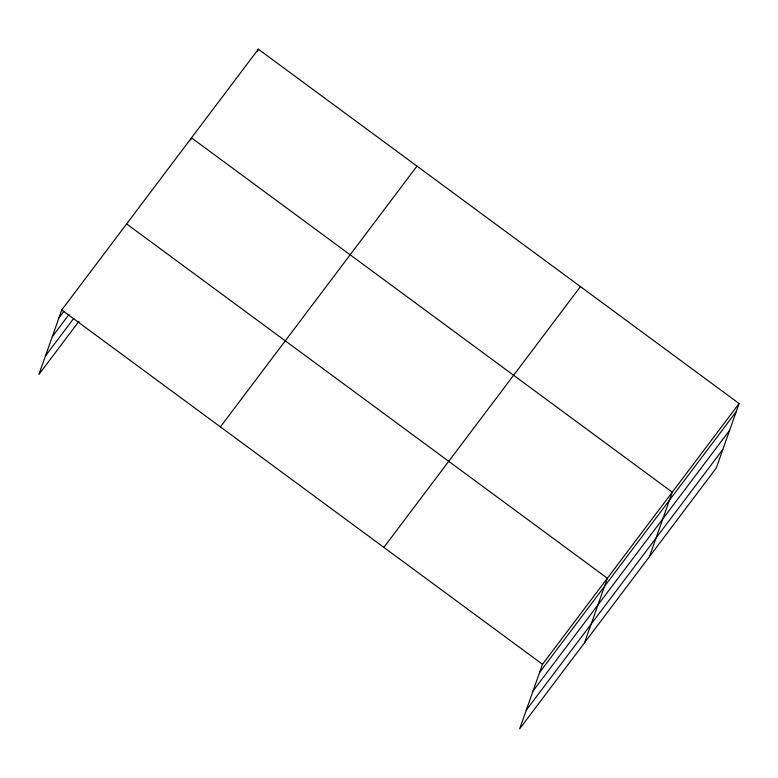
<?xml version="1.0" encoding="UTF-8"?>
<svg xmlns="http://www.w3.org/2000/svg" width="778" height="778" viewBox="0 0 778 778"><rect width="100%" height="100%" fill="white"/><g stroke="black" fill="none" stroke-linecap="round" stroke-linejoin="round"><path stroke-width="1.17" d="M739.1 403.539L542.499 664.295L519.665 728.801L716.256 468.035L739.1 403.539L258.335 49.199L61.744 309.965L38.9 374.461L78.996 321.285M190.775 139.884L191.495 137.862L672.26 492.192L649.416 556.698M257.625 51.231L258.335 49.199M584.541 642.745L607.375 578.249L126.619 223.908M58.865 318.076L63.971 311.307M52.282 336.689L69.047 314.448M45.494 355.857L73.92 318.153M220.388 426.898L416.989 166.132M383.855 547.372L580.446 286.605M539.631 672.416L736.231 411.65M533.037 691.02L729.638 430.253M526.249 710.188L722.85 449.431M61.744 309.965L542.499 664.295"/></g></svg>
